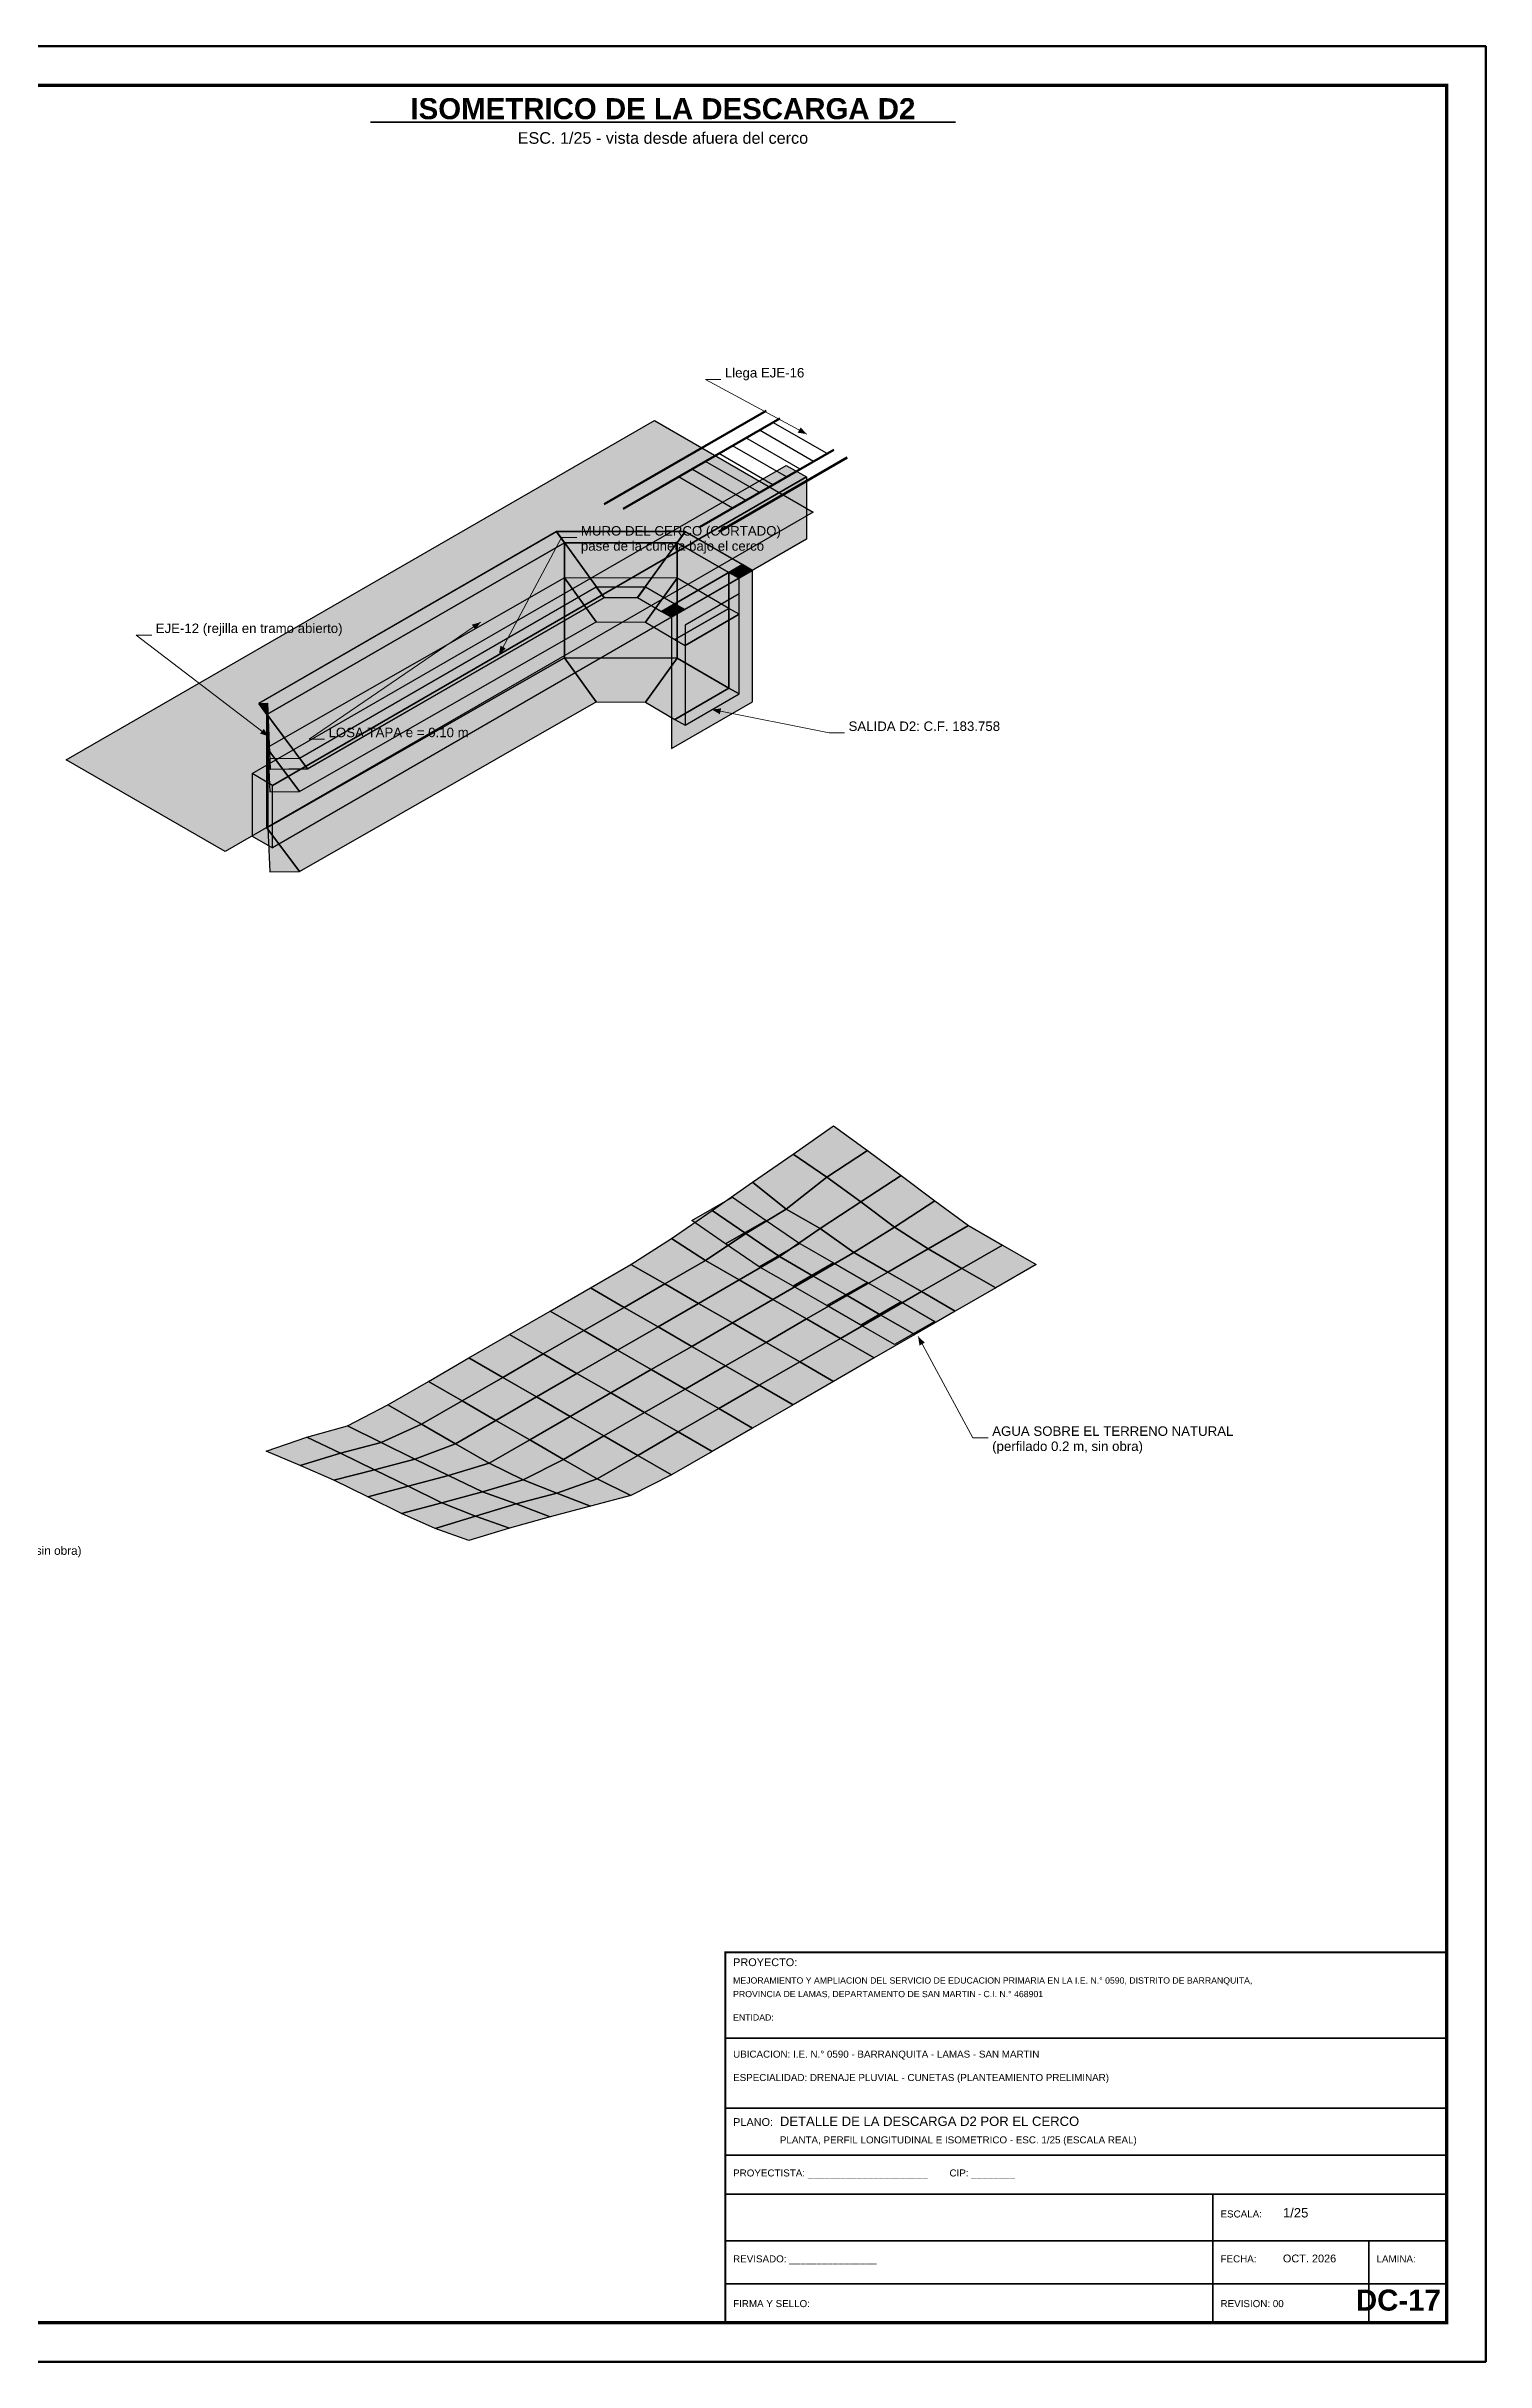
# Model space of a CAD drawing. Header units: metres. Extents: x 354768 to 355417, y 9249536 to 9250102.
# Drawn here: x 355086.57 to 355095.8, y 9249953 to 9249967.85 of the extents above; entities that cross this region are included whole.
import ezdxf
from ezdxf.enums import TextEntityAlignment as Align

# ---------------------------------------------------------------- set-up
doc = ezdxf.new("R2010")
doc.units = ezdxf.units.M
doc.header["$LTSCALE"] = 0.25
for name, color, linetype, lineweight in [('CONCRETO', 250, 'CONTINUOUS', 50), ('LLAMADAS', 30, 'CONTINUOUS', 18), ('MARCO', 7, 'CONTINUOUS', 50), ('ROTULO', 7, 'CONTINUOUS', 35), ('TITULOS', 160, 'CONTINUOUS', 35)]:
    doc.layers.add(name, color=color, linetype=linetype, lineweight=lineweight)
for name, color, linetype, true_color in [('ISOD-AGUA', 150, 'CONTINUOUS', 0x82bef0), ('ISOD-CERCO', 14, 'CONTINUOUS', 0xe8bebe), ('ISOD-FONDO', 253, 'CONTINUOUS', 0xb0b0b0), ('ISOD-HUECO', 250, 'CONTINUOUS', 0x3c3c3c), ('ISOD-INT', 252, 'CONTINUOUS', 0xc4c4c4), ('ISOD-LOSA', 8, 'CONTINUOUS', 0x969696), ('ISOD-PISO', 9, 'CONTINUOUS', 0xf3f0e8), ('ISOD-SUP', 254, 'CONTINUOUS', 0xececec), ('ISOD-TERRENO', 94, 'CONTINUOUS', 0xd6e2c4)]:
    doc.layers.add(name, color=color, linetype=linetype, true_color=true_color)
for name, color, linetype in [('ISOD-ARISTA', 8, 'CONTINUOUS'), ('ISOD-REJILLA', 1, 'CONTINUOUS'), ('ROTULO-TEXTO', 7, 'CONTINUOUS'), ('TEXTOS', 7, 'CONTINUOUS')]:
    doc.layers.add(name, color=color, linetype=linetype)
doc.styles.get("Standard").update_dxf_attribs({"font": 'arial.ttf'})
doc.styles.add('TITULOS', font='arialbd.ttf')

msp = doc.modelspace()

# ---------------------------------------------------------------- hatches: boundary and pattern name
at = {"layer": 'ISOD-AGUA', "true_color": 0x82bef0}
h = msp.add_hatch(color=7, dxfattribs=at)
h.dxf.hatch_style = 1
h.paths.add_polyline_path([(355088.194, 9249963.07), (355090.097, 9249964.158), (355089.894, 9249964.44), (355087.986, 9249963.35)])
h = msp.add_hatch(color=7, dxfattribs=at)
h.dxf.hatch_style = 1
h.paths.add_polyline_path([(355090.097, 9249964.158), (355090.414, 9249964.156), (355090.617, 9249964.438), (355089.894, 9249964.44)])
h = msp.add_hatch(color=7, dxfattribs=at)
h.dxf.hatch_style = 1
h.paths.add_polyline_path([(355090.414, 9249964.156), (355090.602, 9249964.045), (355090.948, 9249964.245), (355090.617, 9249964.438)])
h = msp.add_hatch(color=7, dxfattribs=at)
h.dxf.hatch_style = 1
h.paths.add_polyline_path([(355090.602, 9249964.045), (355090.667, 9249964.008), (355091.013, 9249964.208), (355090.948, 9249964.245)])
h = msp.add_hatch(color=7, dxfattribs=at)
h.dxf.hatch_style = 1
h.paths.add_polyline_path([(355090.667, 9249963.496), (355091.013, 9249963.696), (355091.013, 9249964.208), (355090.667, 9249964.008)])
h = msp.add_hatch(color=7, dxfattribs=at)
h.dxf.hatch_style = 1
h.paths.add_polyline_path([(355088.004, 9249963.068), (355088.194, 9249963.07), (355087.986, 9249963.35), (355087.992, 9249963.35)])
h = msp.add_hatch(color=7, dxfattribs=at)
h.dxf.hatch_style = 1
h.paths.add_polyline_path([(355090.97, 9249960.469), (355091.186, 9249960.32), (355090.927, 9249960.17), (355090.71, 9249960.319)])
h = msp.add_hatch(color=7, dxfattribs=at)
h.dxf.hatch_style = 1
h.paths.add_polyline_path([(355091.186, 9249960.32), (355091.403, 9249960.172), (355091.143, 9249960.023), (355090.927, 9249960.17)])
h = msp.add_hatch(color=7, dxfattribs=at)
h.dxf.hatch_style = 1
h.paths.add_polyline_path([(355091.403, 9249960.172), (355091.619, 9249960.047), (355091.36, 9249959.898), (355091.143, 9249960.023)])
h = msp.add_hatch(color=7, dxfattribs=at)
h.dxf.hatch_style = 1
h.paths.add_polyline_path([(355091.619, 9249960.047), (355091.836, 9249959.922), (355091.576, 9249959.773), (355091.36, 9249959.898)])
h = msp.add_hatch(color=7, dxfattribs=at)
h.dxf.hatch_style = 1
h.paths.add_polyline_path([(355091.836, 9249959.922), (355092.052, 9249959.797), (355091.793, 9249959.648), (355091.576, 9249959.773)])
h = msp.add_hatch(color=7, dxfattribs=at)
h.dxf.hatch_style = 1
h.paths.add_polyline_path([(355092.052, 9249959.797), (355092.269, 9249959.672), (355092.009, 9249959.523), (355091.793, 9249959.648)])
at = {"layer": 'ISOD-CERCO', "true_color": 0xe8bebe}
h = msp.add_hatch(color=7, dxfattribs=at)
h.dxf.hatch_style = 1
h.paths.add_polyline_path([(355091.316, 9249965.162), (355091.446, 9249965.088), (355088.021, 9249963.11), (355087.891, 9249963.185)])
h = msp.add_hatch(color=7, dxfattribs=at)
h.dxf.hatch_style = 1
h.paths.add_polyline_path([(355091.446, 9249964.688), (355088.021, 9249962.71), (355088.021, 9249963.11), (355091.446, 9249965.088)])
h = msp.add_hatch(color=7, dxfattribs=at)
h.dxf.hatch_style = 1
h.paths.add_polyline_path([(355087.891, 9249962.785), (355088.021, 9249962.71), (355088.021, 9249963.11), (355087.891, 9249963.185)])
at = {"layer": 'ISOD-FONDO', "true_color": 0xb0b0b0}
h = msp.add_hatch(color=7, dxfattribs=at)
h.dxf.hatch_style = 1
h.paths.add_polyline_path([(355088.194, 9249962.558), (355090.097, 9249963.646), (355089.894, 9249963.928), (355087.986, 9249962.838)])
h = msp.add_hatch(color=7, dxfattribs=at)
h.dxf.hatch_style = 1
h.paths.add_polyline_path([(355090.097, 9249963.646), (355090.414, 9249963.644), (355090.617, 9249963.926), (355089.894, 9249963.928)])
h = msp.add_hatch(color=7, dxfattribs=at)
h.dxf.hatch_style = 1
h.paths.add_polyline_path([(355090.414, 9249963.644), (355090.602, 9249963.533), (355090.948, 9249963.733), (355090.617, 9249963.926)])
h = msp.add_hatch(color=7, dxfattribs=at)
h.dxf.hatch_style = 1
h.paths.add_polyline_path([(355090.602, 9249963.533), (355090.667, 9249963.496), (355091.013, 9249963.696), (355090.948, 9249963.733)])
h = msp.add_hatch(color=7, dxfattribs=at)
h.dxf.hatch_style = 1
h.paths.add_polyline_path([(355088.004, 9249962.556), (355088.194, 9249962.558), (355087.986, 9249962.838), (355087.992, 9249962.838)])
at = {"layer": 'ISOD-HUECO', "true_color": 0x3c3c3c}
h = msp.add_hatch(color=7, dxfattribs=at)
h.dxf.hatch_style = 1
h.paths.add_polyline_path([(355090.667, 9249963.496), (355091.013, 9249963.696), (355091.013, 9249964.338), (355090.667, 9249964.138)])
at = {"layer": 'ISOD-INT', "true_color": 0xc4c4c4}
h = msp.add_hatch(color=7, dxfattribs=at)
h.dxf.hatch_style = 1
h.paths.add_polyline_path([(355087.986, 9249962.838), (355089.894, 9249963.928), (355089.894, 9249964.666), (355087.986, 9249963.565)])
h = msp.add_hatch(color=7, dxfattribs=at)
h.dxf.hatch_style = 1
h.paths.add_polyline_path([(355089.894, 9249963.928), (355090.617, 9249963.926), (355090.617, 9249964.666), (355089.894, 9249964.666)])
h = msp.add_hatch(color=7, dxfattribs=at)
h.dxf.hatch_style = 1
h.paths.add_polyline_path([(355090.617, 9249963.926), (355090.948, 9249963.733), (355090.948, 9249964.475), (355090.617, 9249964.666)])
h = msp.add_hatch(color=7, dxfattribs=at)
h.dxf.hatch_style = 1
h.paths.add_polyline_path([(355090.948, 9249963.733), (355091.013, 9249963.696), (355091.013, 9249964.438), (355090.948, 9249964.475)])
h = msp.add_hatch(color=7, dxfattribs=at)
h.dxf.hatch_style = 1
h.paths.add_polyline_path([(355087.992, 9249962.838), (355087.986, 9249962.838), (355087.986, 9249963.565), (355087.992, 9249963.565)])
at = {"layer": 'ISOD-LOSA', "true_color": 0x969696}
h = msp.add_hatch(color=7, dxfattribs=at)
h.dxf.hatch_style = 1
h.paths.add_polyline_path([(355088.246, 9249963.216), (355090.148, 9249964.314), (355089.843, 9249964.738), (355087.934, 9249963.636)])
h = msp.add_hatch(color=7, dxfattribs=at)
h.dxf.hatch_style = 1
h.paths.add_polyline_path([(355090.148, 9249964.314), (355090.363, 9249964.314), (355090.667, 9249964.738), (355089.843, 9249964.738)])
h = msp.add_hatch(color=7, dxfattribs=at)
h.dxf.hatch_style = 1
h.paths.add_polyline_path([(355090.363, 9249964.314), (355090.515, 9249964.226), (355091.035, 9249964.526), (355090.667, 9249964.738)])
h = msp.add_hatch(color=7, dxfattribs=at)
h.dxf.hatch_style = 1
h.paths.add_polyline_path([(355090.515, 9249964.226), (355090.58, 9249964.189), (355091.1, 9249964.489), (355091.035, 9249964.526)])
h = msp.add_hatch(color=7, dxfattribs=at)
h.dxf.hatch_style = 1
h.paths.add_polyline_path([(355088.006, 9249963.213), (355088.246, 9249963.216), (355087.934, 9249963.636), (355087.989, 9249963.637)])
at = {"layer": 'ISOD-PISO', "true_color": 0xf3f0e8}
h = msp.add_hatch(color=7, dxfattribs=at)
h.dxf.hatch_style = 1
h.paths.add_polyline_path([(355090.47, 9249965.451), (355091.489, 9249964.863), (355087.718, 9249962.685), (355086.699, 9249963.274)])
at = {"layer": 'ISOD-SUP', "true_color": 0xececec}
h = msp.add_hatch(color=7, dxfattribs=at)
h.dxf.hatch_style = 1
h.paths.add_polyline_path([(355087.986, 9249963.565), (355089.894, 9249964.666), (355089.843, 9249964.737), (355087.934, 9249963.635)])
h = msp.add_hatch(color=7, dxfattribs=at)
h.dxf.hatch_style = 1
h.paths.add_polyline_path([(355089.894, 9249964.666), (355090.617, 9249964.666), (355090.667, 9249964.737), (355089.843, 9249964.737)])
h = msp.add_hatch(color=7, dxfattribs=at)
h.dxf.hatch_style = 1
h.paths.add_polyline_path([(355090.617, 9249964.666), (355090.948, 9249964.475), (355091.035, 9249964.525), (355090.667, 9249964.737)])
h = msp.add_hatch(color=7, dxfattribs=at)
h.dxf.hatch_style = 1
h.paths.add_polyline_path([(355090.58, 9249963.346), (355091.1, 9249963.646), (355091.1, 9249964.488), (355090.58, 9249964.188)])
h = msp.add_hatch(color=7, dxfattribs=at)
h.dxf.hatch_style = 1
h.paths.add_polyline_path([(355090.948, 9249964.475), (355091.013, 9249964.438), (355091.1, 9249964.488), (355091.035, 9249964.525)])
h = msp.add_hatch(color=7, dxfattribs=at)
h.dxf.hatch_style = 1
h.paths.add_polyline_path([(355088.194, 9249963.285), (355090.097, 9249964.384), (355090.148, 9249964.313), (355088.246, 9249963.215)])
h = msp.add_hatch(color=7, dxfattribs=at)
h.dxf.hatch_style = 1
h.paths.add_polyline_path([(355090.097, 9249964.384), (355090.414, 9249964.384), (355090.363, 9249964.313), (355090.148, 9249964.313)])
h = msp.add_hatch(color=7, dxfattribs=at)
h.dxf.hatch_style = 1
h.paths.add_polyline_path([(355090.414, 9249964.384), (355090.602, 9249964.275), (355090.515, 9249964.225), (355090.363, 9249964.313)])
h = msp.add_hatch(color=7, dxfattribs=at)
h.dxf.hatch_style = 1
h.paths.add_polyline_path([(355090.602, 9249964.275), (355090.667, 9249964.238), (355090.58, 9249964.188), (355090.515, 9249964.225)])
h = msp.add_hatch(color=7, dxfattribs=at)
h.dxf.hatch_style = 1
h.paths.add_polyline_path([(355087.992, 9249963.565), (355087.986, 9249963.565), (355087.934, 9249963.635), (355087.989, 9249963.636)])
h = msp.add_hatch(color=7, dxfattribs=at)
h.dxf.hatch_style = 1
h.paths.add_polyline_path([(355088.004, 9249963.282), (355088.194, 9249963.285), (355088.246, 9249963.215), (355088.006, 9249963.212)])
at = {"layer": 'ISOD-TERRENO', "true_color": 0xd6e2c4}
h = msp.add_hatch(color=7, dxfattribs=at)
h.dxf.hatch_style = 1
h.paths.add_polyline_path([(355091.619, 9249960.926), (355091.836, 9249960.768), (355091.576, 9249960.597), (355091.36, 9249960.745)])
h = msp.add_hatch(color=7, dxfattribs=at)
h.dxf.hatch_style = 1
h.paths.add_polyline_path([(355091.836, 9249960.768), (355092.052, 9249960.607), (355091.793, 9249960.439), (355091.576, 9249960.597)])
h = msp.add_hatch(color=7, dxfattribs=at)
h.dxf.hatch_style = 1
h.paths.add_polyline_path([(355091.36, 9249960.745), (355091.576, 9249960.597), (355091.316, 9249960.392), (355091.1, 9249960.564)])
h = msp.add_hatch(color=7, dxfattribs=at)
h.dxf.hatch_style = 1
h.paths.add_polyline_path([(355092.052, 9249960.607), (355092.269, 9249960.446), (355092.009, 9249960.277), (355091.793, 9249960.439)])
h = msp.add_hatch(color=7, dxfattribs=at)
h.dxf.hatch_style = 1
h.paths.add_polyline_path([(355091.1, 9249960.564), (355091.316, 9249960.392), (355091.056, 9249960.235), (355090.84, 9249960.384)])
h = msp.add_hatch(color=7, dxfattribs=at)
h.dxf.hatch_style = 1
h.paths.add_polyline_path([(355091.576, 9249960.597), (355091.793, 9249960.439), (355091.533, 9249960.267), (355091.316, 9249960.392)])
h = msp.add_hatch(color=7, dxfattribs=at)
h.dxf.hatch_style = 1
h.paths.add_polyline_path([(355090.84, 9249960.384), (355091.056, 9249960.235), (355090.797, 9249960.062), (355090.58, 9249960.203)])
h = msp.add_hatch(color=7, dxfattribs=at)
h.dxf.hatch_style = 1
h.paths.add_polyline_path([(355091.316, 9249960.392), (355091.533, 9249960.267), (355091.273, 9249960.088), (355091.056, 9249960.235)])
h = msp.add_hatch(color=7, dxfattribs=at)
h.dxf.hatch_style = 1
h.paths.add_polyline_path([(355091.793, 9249960.439), (355092.009, 9249960.277), (355091.749, 9249960.113), (355091.533, 9249960.267)])
h = msp.add_hatch(color=7, dxfattribs=at)
h.dxf.hatch_style = 1
h.paths.add_polyline_path([(355092.269, 9249960.446), (355092.485, 9249960.287), (355092.226, 9249960.137), (355092.009, 9249960.277)])
h = msp.add_hatch(color=7, dxfattribs=at)
h.dxf.hatch_style = 1
h.paths.add_polyline_path([(355090.58, 9249960.203), (355090.797, 9249960.062), (355090.537, 9249959.912), (355090.32, 9249960.037)])
h = msp.add_hatch(color=7, dxfattribs=at)
h.dxf.hatch_style = 1
h.paths.add_polyline_path([(355091.056, 9249960.235), (355091.273, 9249960.088), (355091.013, 9249959.938), (355090.797, 9249960.062)])
h = msp.add_hatch(color=7, dxfattribs=at)
h.dxf.hatch_style = 1
h.paths.add_polyline_path([(355091.533, 9249960.267), (355091.749, 9249960.113), (355091.489, 9249959.963), (355091.273, 9249960.088)])
h = msp.add_hatch(color=7, dxfattribs=at)
h.dxf.hatch_style = 1
h.paths.add_polyline_path([(355092.009, 9249960.277), (355092.226, 9249960.137), (355091.966, 9249959.988), (355091.749, 9249960.113)])
h = msp.add_hatch(color=7, dxfattribs=at)
h.dxf.hatch_style = 1
h.paths.add_polyline_path([(355092.485, 9249960.287), (355092.702, 9249960.162), (355092.442, 9249960.012), (355092.226, 9249960.137)])
h = msp.add_hatch(color=7, dxfattribs=at)
h.dxf.hatch_style = 1
h.paths.add_polyline_path([(355092.702, 9249960.162), (355092.918, 9249960.037), (355092.659, 9249959.887), (355092.442, 9249960.012)])
h = msp.add_hatch(color=7, dxfattribs=at)
h.dxf.hatch_style = 1
h.paths.add_polyline_path([(355090.32, 9249960.037), (355090.537, 9249959.912), (355090.277, 9249959.762), (355090.061, 9249959.887)])
h = msp.add_hatch(color=7, dxfattribs=at)
h.dxf.hatch_style = 1
h.paths.add_polyline_path([(355090.797, 9249960.062), (355091.013, 9249959.938), (355090.753, 9249959.787), (355090.537, 9249959.912)])
h = msp.add_hatch(color=7, dxfattribs=at)
h.dxf.hatch_style = 1
h.paths.add_polyline_path([(355091.273, 9249960.088), (355091.489, 9249959.963), (355091.23, 9249959.812), (355091.013, 9249959.938)])
h = msp.add_hatch(color=7, dxfattribs=at)
h.dxf.hatch_style = 1
h.paths.add_polyline_path([(355091.749, 9249960.113), (355091.966, 9249959.988), (355091.706, 9249959.838), (355091.489, 9249959.963)])
h = msp.add_hatch(color=7, dxfattribs=at)
h.dxf.hatch_style = 1
h.paths.add_polyline_path([(355092.226, 9249960.137), (355092.442, 9249960.012), (355092.182, 9249959.863), (355091.966, 9249959.988)])
h = msp.add_hatch(color=7, dxfattribs=at)
h.dxf.hatch_style = 1
h.paths.add_polyline_path([(355092.442, 9249960.012), (355092.659, 9249959.887), (355092.399, 9249959.738), (355092.182, 9249959.863)])
h = msp.add_hatch(color=7, dxfattribs=at)
h.dxf.hatch_style = 1
h.paths.add_polyline_path([(355090.061, 9249959.887), (355090.277, 9249959.762), (355090.017, 9249959.613), (355089.801, 9249959.738)])
h = msp.add_hatch(color=7, dxfattribs=at)
h.dxf.hatch_style = 1
h.paths.add_polyline_path([(355090.537, 9249959.912), (355090.753, 9249959.787), (355090.494, 9249959.637), (355090.277, 9249959.762)])
h = msp.add_hatch(color=7, dxfattribs=at)
h.dxf.hatch_style = 1
h.paths.add_polyline_path([(355091.013, 9249959.938), (355091.23, 9249959.812), (355090.97, 9249959.662), (355090.753, 9249959.787)])
h = msp.add_hatch(color=7, dxfattribs=at)
h.dxf.hatch_style = 1
h.paths.add_polyline_path([(355091.489, 9249959.963), (355091.706, 9249959.838), (355091.446, 9249959.688), (355091.23, 9249959.812)])
h = msp.add_hatch(color=7, dxfattribs=at)
h.dxf.hatch_style = 1
h.paths.add_polyline_path([(355091.966, 9249959.988), (355092.182, 9249959.863), (355091.922, 9249959.713), (355091.706, 9249959.838)])
h = msp.add_hatch(color=7, dxfattribs=at)
h.dxf.hatch_style = 1
h.paths.add_polyline_path([(355092.182, 9249959.863), (355092.399, 9249959.738), (355092.139, 9249959.588), (355091.922, 9249959.713)])
h = msp.add_hatch(color=7, dxfattribs=at)
h.dxf.hatch_style = 1
h.paths.add_polyline_path([(355089.801, 9249959.738), (355090.017, 9249959.613), (355089.757, 9249959.463), (355089.541, 9249959.588)])
h = msp.add_hatch(color=7, dxfattribs=at)
h.dxf.hatch_style = 1
h.paths.add_polyline_path([(355090.277, 9249959.762), (355090.494, 9249959.637), (355090.234, 9249959.488), (355090.017, 9249959.613)])
h = msp.add_hatch(color=7, dxfattribs=at)
h.dxf.hatch_style = 1
h.paths.add_polyline_path([(355090.753, 9249959.787), (355090.97, 9249959.662), (355090.71, 9249959.512), (355090.494, 9249959.637)])
h = msp.add_hatch(color=7, dxfattribs=at)
h.dxf.hatch_style = 1
h.paths.add_polyline_path([(355091.23, 9249959.812), (355091.446, 9249959.688), (355091.186, 9249959.537), (355090.97, 9249959.662)])
h = msp.add_hatch(color=7, dxfattribs=at)
h.dxf.hatch_style = 1
h.paths.add_polyline_path([(355091.706, 9249959.838), (355091.922, 9249959.713), (355091.663, 9249959.562), (355091.446, 9249959.688)])
h = msp.add_hatch(color=7, dxfattribs=at)
h.dxf.hatch_style = 1
h.paths.add_polyline_path([(355089.541, 9249959.588), (355089.757, 9249959.463), (355089.498, 9249959.312), (355089.281, 9249959.438)])
h = msp.add_hatch(color=7, dxfattribs=at)
h.dxf.hatch_style = 1
h.paths.add_polyline_path([(355090.017, 9249959.613), (355090.234, 9249959.488), (355089.974, 9249959.338), (355089.757, 9249959.463)])
h = msp.add_hatch(color=7, dxfattribs=at)
h.dxf.hatch_style = 1
h.paths.add_polyline_path([(355090.494, 9249959.637), (355090.71, 9249959.512), (355090.45, 9249959.363), (355090.234, 9249959.488)])
h = msp.add_hatch(color=7, dxfattribs=at)
h.dxf.hatch_style = 1
h.paths.add_polyline_path([(355090.97, 9249959.662), (355091.186, 9249959.537), (355090.927, 9249959.387), (355090.71, 9249959.512)])
h = msp.add_hatch(color=7, dxfattribs=at)
h.dxf.hatch_style = 1
h.paths.add_polyline_path([(355091.446, 9249959.688), (355091.663, 9249959.562), (355091.403, 9249959.412), (355091.186, 9249959.537)])
h = msp.add_hatch(color=7, dxfattribs=at)
h.dxf.hatch_style = 1
h.paths.add_polyline_path([(355091.922, 9249959.713), (355092.139, 9249959.588), (355091.879, 9249959.438), (355091.663, 9249959.562)])
h = msp.add_hatch(color=7, dxfattribs=at)
h.dxf.hatch_style = 1
h.paths.add_polyline_path([(355089.281, 9249959.438), (355089.498, 9249959.312), (355089.238, 9249959.162), (355089.021, 9249959.287)])
h = msp.add_hatch(color=7, dxfattribs=at)
h.dxf.hatch_style = 1
h.paths.add_polyline_path([(355089.757, 9249959.463), (355089.974, 9249959.338), (355089.714, 9249959.188), (355089.498, 9249959.312)])
h = msp.add_hatch(color=7, dxfattribs=at)
h.dxf.hatch_style = 1
h.paths.add_polyline_path([(355090.234, 9249959.488), (355090.45, 9249959.363), (355090.19, 9249959.213), (355089.974, 9249959.338)])
h = msp.add_hatch(color=7, dxfattribs=at)
h.dxf.hatch_style = 1
h.paths.add_polyline_path([(355090.71, 9249959.512), (355090.927, 9249959.387), (355090.667, 9249959.238), (355090.45, 9249959.363)])
h = msp.add_hatch(color=7, dxfattribs=at)
h.dxf.hatch_style = 1
h.paths.add_polyline_path([(355091.186, 9249959.537), (355091.403, 9249959.412), (355091.143, 9249959.262), (355090.927, 9249959.387)])
h = msp.add_hatch(color=7, dxfattribs=at)
h.dxf.hatch_style = 1
h.paths.add_polyline_path([(355091.663, 9249959.562), (355091.879, 9249959.438), (355091.619, 9249959.287), (355091.403, 9249959.412)])
h = msp.add_hatch(color=7, dxfattribs=at)
h.dxf.hatch_style = 1
h.paths.add_polyline_path([(355089.021, 9249959.287), (355089.238, 9249959.162), (355088.978, 9249959.012), (355088.761, 9249959.137)])
h = msp.add_hatch(color=7, dxfattribs=at)
h.dxf.hatch_style = 1
h.paths.add_polyline_path([(355089.498, 9249959.312), (355089.714, 9249959.188), (355089.454, 9249959.037), (355089.238, 9249959.162)])
h = msp.add_hatch(color=7, dxfattribs=at)
h.dxf.hatch_style = 1
h.paths.add_polyline_path([(355089.974, 9249959.338), (355090.19, 9249959.213), (355089.931, 9249959.062), (355089.714, 9249959.188)])
h = msp.add_hatch(color=7, dxfattribs=at)
h.dxf.hatch_style = 1
h.paths.add_polyline_path([(355090.45, 9249959.363), (355090.667, 9249959.238), (355090.407, 9249959.088), (355090.19, 9249959.213)])
h = msp.add_hatch(color=7, dxfattribs=at)
h.dxf.hatch_style = 1
h.paths.add_polyline_path([(355090.927, 9249959.387), (355091.143, 9249959.262), (355090.883, 9249959.113), (355090.667, 9249959.238)])
h = msp.add_hatch(color=7, dxfattribs=at)
h.dxf.hatch_style = 1
h.paths.add_polyline_path([(355091.403, 9249959.412), (355091.619, 9249959.287), (355091.36, 9249959.137), (355091.143, 9249959.262)])
h = msp.add_hatch(color=7, dxfattribs=at)
h.dxf.hatch_style = 1
h.paths.add_polyline_path([(355088.761, 9249959.137), (355088.978, 9249959.012), (355088.718, 9249958.896), (355088.502, 9249959.003)])
h = msp.add_hatch(color=7, dxfattribs=at)
h.dxf.hatch_style = 1
h.paths.add_polyline_path([(355089.238, 9249959.162), (355089.454, 9249959.037), (355089.195, 9249958.887), (355088.978, 9249959.012)])
h = msp.add_hatch(color=7, dxfattribs=at)
h.dxf.hatch_style = 1
h.paths.add_polyline_path([(355089.714, 9249959.188), (355089.931, 9249959.062), (355089.671, 9249958.912), (355089.454, 9249959.037)])
h = msp.add_hatch(color=7, dxfattribs=at)
h.dxf.hatch_style = 1
h.paths.add_polyline_path([(355090.19, 9249959.213), (355090.407, 9249959.088), (355090.147, 9249958.938), (355089.931, 9249959.062)])
h = msp.add_hatch(color=7, dxfattribs=at)
h.dxf.hatch_style = 1
h.paths.add_polyline_path([(355090.667, 9249959.238), (355090.883, 9249959.113), (355090.623, 9249958.963), (355090.407, 9249959.088)])
h = msp.add_hatch(color=7, dxfattribs=at)
h.dxf.hatch_style = 1
h.paths.add_polyline_path([(355091.143, 9249959.262), (355091.36, 9249959.137), (355091.1, 9249958.988), (355090.883, 9249959.113)])
h = msp.add_hatch(color=7, dxfattribs=at)
h.dxf.hatch_style = 1
h.paths.add_polyline_path([(355088.502, 9249959.003), (355088.718, 9249958.896), (355088.458, 9249958.828), (355088.242, 9249958.93)])
h = msp.add_hatch(color=7, dxfattribs=at)
h.dxf.hatch_style = 1
h.paths.add_polyline_path([(355088.978, 9249959.012), (355089.195, 9249958.887), (355088.935, 9249958.789), (355088.718, 9249958.896)])
h = msp.add_hatch(color=7, dxfattribs=at)
h.dxf.hatch_style = 1
h.paths.add_polyline_path([(355089.454, 9249959.037), (355089.671, 9249958.912), (355089.411, 9249958.762), (355089.195, 9249958.887)])
h = msp.add_hatch(color=7, dxfattribs=at)
h.dxf.hatch_style = 1
h.paths.add_polyline_path([(355089.931, 9249959.062), (355090.147, 9249958.938), (355089.887, 9249958.787), (355089.671, 9249958.912)])
h = msp.add_hatch(color=7, dxfattribs=at)
h.dxf.hatch_style = 1
h.paths.add_polyline_path([(355090.407, 9249959.088), (355090.623, 9249958.963), (355090.364, 9249958.812), (355090.147, 9249958.938)])
h = msp.add_hatch(color=7, dxfattribs=at)
h.dxf.hatch_style = 1
h.paths.add_polyline_path([(355090.883, 9249959.113), (355091.1, 9249958.988), (355090.84, 9249958.838), (355090.623, 9249958.963)])
h = msp.add_hatch(color=7, dxfattribs=at)
h.dxf.hatch_style = 1
h.paths.add_polyline_path([(355088.242, 9249958.93), (355088.458, 9249958.828), (355088.199, 9249958.748), (355087.982, 9249958.84)])
h = msp.add_hatch(color=7, dxfattribs=at)
h.dxf.hatch_style = 1
h.paths.add_polyline_path([(355088.458, 9249958.828), (355088.675, 9249958.721), (355088.415, 9249958.653), (355088.199, 9249958.748)])
h = msp.add_hatch(color=7, dxfattribs=at)
h.dxf.hatch_style = 1
h.paths.add_polyline_path([(355088.718, 9249958.896), (355088.935, 9249958.789), (355088.675, 9249958.721), (355088.458, 9249958.828)])
h = msp.add_hatch(color=7, dxfattribs=at)
h.dxf.hatch_style = 1
h.paths.add_polyline_path([(355089.195, 9249958.887), (355089.411, 9249958.762), (355089.151, 9249958.683), (355088.935, 9249958.789)])
h = msp.add_hatch(color=7, dxfattribs=at)
h.dxf.hatch_style = 1
h.paths.add_polyline_path([(355089.671, 9249958.912), (355089.887, 9249958.787), (355089.628, 9249958.655), (355089.411, 9249958.762)])
h = msp.add_hatch(color=7, dxfattribs=at)
h.dxf.hatch_style = 1
h.paths.add_polyline_path([(355090.147, 9249958.938), (355090.364, 9249958.812), (355090.104, 9249958.662), (355089.887, 9249958.787)])
h = msp.add_hatch(color=7, dxfattribs=at)
h.dxf.hatch_style = 1
h.paths.add_polyline_path([(355090.623, 9249958.963), (355090.84, 9249958.838), (355090.58, 9249958.688), (355090.364, 9249958.812)])
h = msp.add_hatch(color=7, dxfattribs=at)
h.dxf.hatch_style = 1
h.paths.add_polyline_path([(355088.675, 9249958.721), (355088.891, 9249958.615), (355088.632, 9249958.547), (355088.415, 9249958.653)])
h = msp.add_hatch(color=7, dxfattribs=at)
h.dxf.hatch_style = 1
h.paths.add_polyline_path([(355088.935, 9249958.789), (355089.151, 9249958.683), (355088.891, 9249958.615), (355088.675, 9249958.721)])
h = msp.add_hatch(color=7, dxfattribs=at)
h.dxf.hatch_style = 1
h.paths.add_polyline_path([(355089.151, 9249958.683), (355089.368, 9249958.58), (355089.108, 9249958.508), (355088.891, 9249958.615)])
h = msp.add_hatch(color=7, dxfattribs=at)
h.dxf.hatch_style = 1
h.paths.add_polyline_path([(355089.411, 9249958.762), (355089.628, 9249958.655), (355089.368, 9249958.58), (355089.151, 9249958.683)])
h = msp.add_hatch(color=7, dxfattribs=at)
h.dxf.hatch_style = 1
h.paths.add_polyline_path([(355089.887, 9249958.787), (355090.104, 9249958.662), (355089.844, 9249958.571), (355089.628, 9249958.655)])
h = msp.add_hatch(color=7, dxfattribs=at)
h.dxf.hatch_style = 1
h.paths.add_polyline_path([(355090.364, 9249958.812), (355090.58, 9249958.688), (355090.32, 9249958.556), (355090.104, 9249958.662)])
h = msp.add_hatch(color=7, dxfattribs=at)
h.dxf.hatch_style = 1
h.paths.add_polyline_path([(355088.891, 9249958.615), (355089.108, 9249958.508), (355088.848, 9249958.44), (355088.632, 9249958.547)])
h = msp.add_hatch(color=7, dxfattribs=at)
h.dxf.hatch_style = 1
h.paths.add_polyline_path([(355089.368, 9249958.58), (355089.584, 9249958.502), (355089.324, 9249958.423), (355089.108, 9249958.508)])
h = msp.add_hatch(color=7, dxfattribs=at)
h.dxf.hatch_style = 1
h.paths.add_polyline_path([(355089.628, 9249958.655), (355089.844, 9249958.571), (355089.584, 9249958.502), (355089.368, 9249958.58)])
h = msp.add_hatch(color=7, dxfattribs=at)
h.dxf.hatch_style = 1
h.paths.add_polyline_path([(355089.844, 9249958.571), (355090.061, 9249958.487), (355089.801, 9249958.419), (355089.584, 9249958.502)])
h = msp.add_hatch(color=7, dxfattribs=at)
h.dxf.hatch_style = 1
h.paths.add_polyline_path([(355090.104, 9249958.662), (355090.32, 9249958.556), (355090.061, 9249958.487), (355089.844, 9249958.571)])
h = msp.add_hatch(color=7, dxfattribs=at)
h.dxf.hatch_style = 1
h.paths.add_polyline_path([(355089.108, 9249958.508), (355089.324, 9249958.423), (355089.065, 9249958.343), (355088.848, 9249958.44)])
h = msp.add_hatch(color=7, dxfattribs=at)
h.dxf.hatch_style = 1
h.paths.add_polyline_path([(355089.324, 9249958.423), (355089.541, 9249958.345), (355089.281, 9249958.266), (355089.065, 9249958.343)])
h = msp.add_hatch(color=7, dxfattribs=at)
h.dxf.hatch_style = 1
h.paths.add_polyline_path([(355089.584, 9249958.502), (355089.801, 9249958.419), (355089.541, 9249958.345), (355089.324, 9249958.423)])

# ---------------------------------------------------------------- linework, layer by layer
at = {"layer": 'CONCRETO'}
for points in [[(355091.187, 9249965.513), (355090.148, 9249964.913)], [(355091.274, 9249965.463), (355090.27, 9249964.884)], [(355091.62, 9249965.263), (355090.76, 9249964.766)], [(355091.707, 9249965.213), (355090.883, 9249964.737)]]:
    msp.add_lwpolyline(points, dxfattribs=at)
at = {"layer": 'ISOD-ARISTA'}
for points in [[(355090.47, 9249965.451), (355091.489, 9249964.863), (355087.718, 9249962.685), (355086.699, 9249963.274)], [(355091.316, 9249965.162), (355091.446, 9249965.088), (355088.021, 9249963.11), (355087.891, 9249963.185)], [(355091.446, 9249964.688), (355088.021, 9249962.71), (355088.021, 9249963.11), (355091.446, 9249965.088)], [(355088.246, 9249963.216), (355090.148, 9249964.314), (355089.843, 9249964.738), (355087.934, 9249963.636)], [(355087.986, 9249963.565), (355089.894, 9249964.666), (355089.843, 9249964.737), (355087.934, 9249963.635)], [(355087.986, 9249962.838), (355089.894, 9249963.928), (355089.894, 9249964.666), (355087.986, 9249963.565)], [(355090.148, 9249964.314), (355090.363, 9249964.314), (355090.667, 9249964.738), (355089.843, 9249964.738)], [(355089.894, 9249964.666), (355090.617, 9249964.666), (355090.667, 9249964.737), (355089.843, 9249964.737)], [(355089.894, 9249963.928), (355090.617, 9249963.926), (355090.617, 9249964.666), (355089.894, 9249964.666)], [(355090.363, 9249964.314), (355090.515, 9249964.226), (355091.035, 9249964.526), (355090.667, 9249964.738)], [(355090.617, 9249964.666), (355090.948, 9249964.475), (355091.035, 9249964.525), (355090.667, 9249964.737)], [(355090.617, 9249963.926), (355090.948, 9249963.733), (355090.948, 9249964.475), (355090.617, 9249964.666)], [(355090.515, 9249964.226), (355090.58, 9249964.189), (355091.1, 9249964.489), (355091.035, 9249964.526)], [(355090.58, 9249963.346), (355091.1, 9249963.646), (355091.1, 9249964.488), (355090.58, 9249964.188)], [(355090.948, 9249964.475), (355091.013, 9249964.438), (355091.1, 9249964.488), (355091.035, 9249964.525)], [(355090.948, 9249963.733), (355091.013, 9249963.696), (355091.013, 9249964.438), (355090.948, 9249964.475)], [(355088.194, 9249963.07), (355090.097, 9249964.158), (355089.894, 9249964.44), (355087.986, 9249963.35)], [(355088.194, 9249963.285), (355090.097, 9249964.384), (355090.148, 9249964.313), (355088.246, 9249963.215)], [(355090.097, 9249964.158), (355090.414, 9249964.156), (355090.617, 9249964.438), (355089.894, 9249964.44)], [(355090.097, 9249964.384), (355090.414, 9249964.384), (355090.363, 9249964.313), (355090.148, 9249964.313)], [(355090.414, 9249964.384), (355090.602, 9249964.275), (355090.515, 9249964.225), (355090.363, 9249964.313)], [(355090.414, 9249964.156), (355090.602, 9249964.045), (355090.948, 9249964.245), (355090.617, 9249964.438)], [(355090.667, 9249963.496), (355091.013, 9249963.696), (355091.013, 9249964.338), (355090.667, 9249964.138)], [(355090.602, 9249964.275), (355090.667, 9249964.238), (355090.58, 9249964.188), (355090.515, 9249964.225)], [(355090.602, 9249964.045), (355090.667, 9249964.008), (355091.013, 9249964.208), (355090.948, 9249964.245)], [(355090.667, 9249963.496), (355091.013, 9249963.696), (355091.013, 9249964.208), (355090.667, 9249964.008)], [(355088.194, 9249962.558), (355090.097, 9249963.646), (355089.894, 9249963.928), (355087.986, 9249962.838)], [(355090.097, 9249963.646), (355090.414, 9249963.644), (355090.617, 9249963.926), (355089.894, 9249963.928)], [(355090.414, 9249963.644), (355090.602, 9249963.533), (355090.948, 9249963.733), (355090.617, 9249963.926)], [(355090.602, 9249963.533), (355090.667, 9249963.496), (355091.013, 9249963.696), (355090.948, 9249963.733)], [(355088.006, 9249963.213), (355088.246, 9249963.216), (355087.934, 9249963.636), (355087.989, 9249963.637)], [(355087.992, 9249963.565), (355087.986, 9249963.565), (355087.934, 9249963.635), (355087.989, 9249963.636)], [(355087.992, 9249962.838), (355087.986, 9249962.838), (355087.986, 9249963.565), (355087.992, 9249963.565)], [(355088.004, 9249963.068), (355088.194, 9249963.07), (355087.986, 9249963.35), (355087.992, 9249963.35)], [(355088.004, 9249963.282), (355088.194, 9249963.285), (355088.246, 9249963.215), (355088.006, 9249963.212)], [(355087.891, 9249962.785), (355088.021, 9249962.71), (355088.021, 9249963.11), (355087.891, 9249963.185)], [(355088.004, 9249962.556), (355088.194, 9249962.558), (355087.986, 9249962.838), (355087.992, 9249962.838)], [(355091.619, 9249960.926), (355091.836, 9249960.768), (355091.576, 9249960.597), (355091.36, 9249960.745)], [(355091.836, 9249960.768), (355092.052, 9249960.607), (355091.793, 9249960.439), (355091.576, 9249960.597)], [(355091.36, 9249960.745), (355091.576, 9249960.597), (355091.316, 9249960.392), (355091.1, 9249960.564)], [(355092.052, 9249960.607), (355092.269, 9249960.446), (355092.009, 9249960.277), (355091.793, 9249960.439)], [(355090.97, 9249960.469), (355091.186, 9249960.32), (355090.927, 9249960.17), (355090.71, 9249960.319)], [(355091.1, 9249960.564), (355091.316, 9249960.392), (355091.056, 9249960.235), (355090.84, 9249960.384)], [(355091.576, 9249960.597), (355091.793, 9249960.439), (355091.533, 9249960.267), (355091.316, 9249960.392)], [(355090.84, 9249960.384), (355091.056, 9249960.235), (355090.797, 9249960.062), (355090.58, 9249960.203)], [(355091.186, 9249960.32), (355091.403, 9249960.172), (355091.143, 9249960.023), (355090.927, 9249960.17)], [(355091.316, 9249960.392), (355091.533, 9249960.267), (355091.273, 9249960.088), (355091.056, 9249960.235)], [(355091.793, 9249960.439), (355092.009, 9249960.277), (355091.749, 9249960.113), (355091.533, 9249960.267)], [(355092.269, 9249960.446), (355092.485, 9249960.287), (355092.226, 9249960.137), (355092.009, 9249960.277)], [(355090.58, 9249960.203), (355090.797, 9249960.062), (355090.537, 9249959.912), (355090.32, 9249960.037)], [(355091.056, 9249960.235), (355091.273, 9249960.088), (355091.013, 9249959.938), (355090.797, 9249960.062)], [(355091.403, 9249960.172), (355091.619, 9249960.047), (355091.36, 9249959.898), (355091.143, 9249960.023)], [(355091.533, 9249960.267), (355091.749, 9249960.113), (355091.489, 9249959.963), (355091.273, 9249960.088)], [(355092.009, 9249960.277), (355092.226, 9249960.137), (355091.966, 9249959.988), (355091.749, 9249960.113)], [(355092.485, 9249960.287), (355092.702, 9249960.162), (355092.442, 9249960.012), (355092.226, 9249960.137)], [(355092.702, 9249960.162), (355092.918, 9249960.037), (355092.659, 9249959.887), (355092.442, 9249960.012)], [(355090.32, 9249960.037), (355090.537, 9249959.912), (355090.277, 9249959.762), (355090.061, 9249959.887)], [(355090.797, 9249960.062), (355091.013, 9249959.938), (355090.753, 9249959.787), (355090.537, 9249959.912)], [(355091.273, 9249960.088), (355091.489, 9249959.963), (355091.23, 9249959.812), (355091.013, 9249959.938)], [(355091.619, 9249960.047), (355091.836, 9249959.922), (355091.576, 9249959.773), (355091.36, 9249959.898)], [(355091.749, 9249960.113), (355091.966, 9249959.988), (355091.706, 9249959.838), (355091.489, 9249959.963)], [(355092.226, 9249960.137), (355092.442, 9249960.012), (355092.182, 9249959.863), (355091.966, 9249959.988)], [(355092.442, 9249960.012), (355092.659, 9249959.887), (355092.399, 9249959.738), (355092.182, 9249959.863)], [(355090.061, 9249959.887), (355090.277, 9249959.762), (355090.017, 9249959.613), (355089.801, 9249959.738)], [(355090.537, 9249959.912), (355090.753, 9249959.787), (355090.494, 9249959.637), (355090.277, 9249959.762)], [(355091.013, 9249959.938), (355091.23, 9249959.812), (355090.97, 9249959.662), (355090.753, 9249959.787)], [(355091.489, 9249959.963), (355091.706, 9249959.838), (355091.446, 9249959.688), (355091.23, 9249959.812)], [(355091.836, 9249959.922), (355092.052, 9249959.797), (355091.793, 9249959.648), (355091.576, 9249959.773)], [(355091.966, 9249959.988), (355092.182, 9249959.863), (355091.922, 9249959.713), (355091.706, 9249959.838)], [(355092.182, 9249959.863), (355092.399, 9249959.738), (355092.139, 9249959.588), (355091.922, 9249959.713)], [(355089.801, 9249959.738), (355090.017, 9249959.613), (355089.757, 9249959.463), (355089.541, 9249959.588)], [(355090.277, 9249959.762), (355090.494, 9249959.637), (355090.234, 9249959.488), (355090.017, 9249959.613)], [(355090.753, 9249959.787), (355090.97, 9249959.662), (355090.71, 9249959.512), (355090.494, 9249959.637)], [(355091.23, 9249959.812), (355091.446, 9249959.688), (355091.186, 9249959.537), (355090.97, 9249959.662)], [(355091.706, 9249959.838), (355091.922, 9249959.713), (355091.663, 9249959.562), (355091.446, 9249959.688)], [(355092.052, 9249959.797), (355092.269, 9249959.672), (355092.009, 9249959.523), (355091.793, 9249959.648)], [(355089.541, 9249959.588), (355089.757, 9249959.463), (355089.498, 9249959.312), (355089.281, 9249959.438)], [(355090.017, 9249959.613), (355090.234, 9249959.488), (355089.974, 9249959.338), (355089.757, 9249959.463)], [(355090.494, 9249959.637), (355090.71, 9249959.512), (355090.45, 9249959.363), (355090.234, 9249959.488)], [(355090.97, 9249959.662), (355091.186, 9249959.537), (355090.927, 9249959.387), (355090.71, 9249959.512)], [(355091.446, 9249959.688), (355091.663, 9249959.562), (355091.403, 9249959.412), (355091.186, 9249959.537)], [(355091.922, 9249959.713), (355092.139, 9249959.588), (355091.879, 9249959.438), (355091.663, 9249959.562)], [(355089.281, 9249959.438), (355089.498, 9249959.312), (355089.238, 9249959.162), (355089.021, 9249959.287)], [(355089.757, 9249959.463), (355089.974, 9249959.338), (355089.714, 9249959.188), (355089.498, 9249959.312)], [(355090.234, 9249959.488), (355090.45, 9249959.363), (355090.19, 9249959.213), (355089.974, 9249959.338)], [(355090.71, 9249959.512), (355090.927, 9249959.387), (355090.667, 9249959.238), (355090.45, 9249959.363)], [(355091.186, 9249959.537), (355091.403, 9249959.412), (355091.143, 9249959.262), (355090.927, 9249959.387)], [(355091.663, 9249959.562), (355091.879, 9249959.438), (355091.619, 9249959.287), (355091.403, 9249959.412)], [(355089.021, 9249959.287), (355089.238, 9249959.162), (355088.978, 9249959.012), (355088.761, 9249959.137)], [(355089.498, 9249959.312), (355089.714, 9249959.188), (355089.454, 9249959.037), (355089.238, 9249959.162)], [(355089.974, 9249959.338), (355090.19, 9249959.213), (355089.931, 9249959.062), (355089.714, 9249959.188)], [(355090.45, 9249959.363), (355090.667, 9249959.238), (355090.407, 9249959.088), (355090.19, 9249959.213)], [(355090.927, 9249959.387), (355091.143, 9249959.262), (355090.883, 9249959.113), (355090.667, 9249959.238)], [(355091.403, 9249959.412), (355091.619, 9249959.287), (355091.36, 9249959.137), (355091.143, 9249959.262)], [(355088.761, 9249959.137), (355088.978, 9249959.012), (355088.718, 9249958.896), (355088.502, 9249959.003)], [(355089.238, 9249959.162), (355089.454, 9249959.037), (355089.195, 9249958.887), (355088.978, 9249959.012)], [(355089.714, 9249959.188), (355089.931, 9249959.062), (355089.671, 9249958.912), (355089.454, 9249959.037)], [(355090.19, 9249959.213), (355090.407, 9249959.088), (355090.147, 9249958.938), (355089.931, 9249959.062)], [(355090.667, 9249959.238), (355090.883, 9249959.113), (355090.623, 9249958.963), (355090.407, 9249959.088)], [(355091.143, 9249959.262), (355091.36, 9249959.137), (355091.1, 9249958.988), (355090.883, 9249959.113)], [(355088.502, 9249959.003), (355088.718, 9249958.896), (355088.458, 9249958.828), (355088.242, 9249958.93)], [(355088.978, 9249959.012), (355089.195, 9249958.887), (355088.935, 9249958.789), (355088.718, 9249958.896)], [(355089.454, 9249959.037), (355089.671, 9249958.912), (355089.411, 9249958.762), (355089.195, 9249958.887)], [(355089.931, 9249959.062), (355090.147, 9249958.938), (355089.887, 9249958.787), (355089.671, 9249958.912)], [(355090.407, 9249959.088), (355090.623, 9249958.963), (355090.364, 9249958.812), (355090.147, 9249958.938)], [(355090.883, 9249959.113), (355091.1, 9249958.988), (355090.84, 9249958.838), (355090.623, 9249958.963)], [(355088.242, 9249958.93), (355088.458, 9249958.828), (355088.199, 9249958.748), (355087.982, 9249958.84)], [(355088.458, 9249958.828), (355088.675, 9249958.721), (355088.415, 9249958.653), (355088.199, 9249958.748)], [(355088.718, 9249958.896), (355088.935, 9249958.789), (355088.675, 9249958.721), (355088.458, 9249958.828)], [(355089.195, 9249958.887), (355089.411, 9249958.762), (355089.151, 9249958.683), (355088.935, 9249958.789)], [(355089.671, 9249958.912), (355089.887, 9249958.787), (355089.628, 9249958.655), (355089.411, 9249958.762)], [(355090.147, 9249958.938), (355090.364, 9249958.812), (355090.104, 9249958.662), (355089.887, 9249958.787)], [(355090.623, 9249958.963), (355090.84, 9249958.838), (355090.58, 9249958.688), (355090.364, 9249958.812)], [(355088.675, 9249958.721), (355088.891, 9249958.615), (355088.632, 9249958.547), (355088.415, 9249958.653)], [(355088.935, 9249958.789), (355089.151, 9249958.683), (355088.891, 9249958.615), (355088.675, 9249958.721)], [(355089.151, 9249958.683), (355089.368, 9249958.58), (355089.108, 9249958.508), (355088.891, 9249958.615)], [(355089.411, 9249958.762), (355089.628, 9249958.655), (355089.368, 9249958.58), (355089.151, 9249958.683)], [(355089.887, 9249958.787), (355090.104, 9249958.662), (355089.844, 9249958.571), (355089.628, 9249958.655)], [(355090.364, 9249958.812), (355090.58, 9249958.688), (355090.32, 9249958.556), (355090.104, 9249958.662)], [(355088.891, 9249958.615), (355089.108, 9249958.508), (355088.848, 9249958.44), (355088.632, 9249958.547)], [(355089.368, 9249958.58), (355089.584, 9249958.502), (355089.324, 9249958.423), (355089.108, 9249958.508)], [(355089.628, 9249958.655), (355089.844, 9249958.571), (355089.584, 9249958.502), (355089.368, 9249958.58)], [(355089.844, 9249958.571), (355090.061, 9249958.487), (355089.801, 9249958.419), (355089.584, 9249958.502)], [(355090.104, 9249958.662), (355090.32, 9249958.556), (355090.061, 9249958.487), (355089.844, 9249958.571)], [(355089.108, 9249958.508), (355089.324, 9249958.423), (355089.065, 9249958.343), (355088.848, 9249958.44)], [(355089.324, 9249958.423), (355089.541, 9249958.345), (355089.281, 9249958.266), (355089.065, 9249958.343)], [(355089.584, 9249958.502), (355089.801, 9249958.419), (355089.541, 9249958.345), (355089.324, 9249958.423)]]:
    msp.add_lwpolyline(points, close=True, dxfattribs=at)
at = {"layer": 'ISOD-REJILLA'}
for p, q in [((355091.49, 9249965.188), (355091.144, 9249965.388)), ((355091.577, 9249965.238), (355091.23, 9249965.438)), ((355091.23, 9249965.038), (355090.884, 9249965.238)), ((355091.317, 9249965.088), (355090.97, 9249965.288)), ((355091.404, 9249965.138), (355091.057, 9249965.338)), ((355090.97, 9249964.888), (355090.624, 9249965.088)), ((355091.057, 9249964.938), (355090.711, 9249965.138)), ((355091.144, 9249964.988), (355090.797, 9249965.188))]:
    msp.add_line(p, q, dxfattribs=at)
at = {"layer": 'LLAMADAS'}
for p, q in [((355090.897, 9249965.713), (355090.797, 9249965.713)), ((355090.797, 9249965.713), (355091.447, 9249965.363)), ((355089.874, 9249964.699), (355089.474, 9249963.949)), ((355089.974, 9249964.699), (355089.874, 9249964.699)), ((355087.248, 9249964.074), (355087.148, 9249964.074)), ((355087.148, 9249964.074), (355087.998, 9249963.424)), ((355088.256, 9249963.406), (355089.356, 9249964.156)), ((355091.59, 9249963.446), (355090.84, 9249963.596)), ((355091.69, 9249963.446), (355091.59, 9249963.446)), ((355088.356, 9249963.406), (355088.256, 9249963.406)), ((355092.511, 9249958.925), (355092.161, 9249959.575)), ((355092.611, 9249958.925), (355092.511, 9249958.925))]:
    msp.add_line(p, q, dxfattribs=at)
for points in [[(355091.447, 9249965.363), (355091.408, 9249965.406), (355091.389, 9249965.372)], [(355089.356, 9249964.156), (355089.3, 9249964.141), (355089.322, 9249964.109)], [(355089.474, 9249963.949), (355089.517, 9249963.988), (355089.483, 9249964.006)], [(355090.84, 9249963.596), (355090.89, 9249963.566), (355090.898, 9249963.604)], [(355087.998, 9249963.424), (355087.966, 9249963.472), (355087.942, 9249963.442)], [(355092.161, 9249959.575), (355092.17, 9249959.517), (355092.204, 9249959.536)]]:
    msp.add_solid(points, dxfattribs=at)
at = {"layer": 'MARCO'}
msp.add_lwpolyline([(355074.775, 9249953), (355095.8, 9249953), (355095.8, 9249967.85), (355074.775, 9249967.85)], close=True, dxfattribs=at)
at = {"layer": 'MARCO', "const_width": 0.02}
msp.add_lwpolyline([(355075.4, 9249953.25), (355095.55, 9249953.25), (355095.55, 9249967.6), (355075.4, 9249967.6)], close=True, dxfattribs=at)
at = {"layer": 'ROTULO'}
for p, q in [((355090.925, 9249955.075), (355095.55, 9249955.075)), ((355090.925, 9249954.625), (355095.55, 9249954.625)), ((355090.925, 9249954.325), (355095.55, 9249954.325)), ((355090.925, 9249954.075), (355095.55, 9249954.075)), ((355094.05, 9249954.075), (355094.05, 9249953.25)), ((355090.925, 9249953.775), (355095.55, 9249953.775)), ((355095.05, 9249953.775), (355095.05, 9249953.25)), ((355090.925, 9249953.5), (355095.55, 9249953.5))]:
    msp.add_line(p, q, dxfattribs=at)
at = {"layer": 'ROTULO', "const_width": 0.0125}
msp.add_lwpolyline([(355090.925, 9249953.25), (355095.55, 9249953.25), (355095.55, 9249955.625), (355090.925, 9249955.625)], close=True, dxfattribs=at)
at = {"layer": 'TITULOS'}
msp.add_line((355088.65, 9249967.363), (355092.4, 9249967.363), dxfattribs=at)

# ---------------------------------------------------------------- texts
at = {"layer": 'ROTULO-TEXTO'}
for s, height, p in [('PROYECTO:', 0.05, (355090.975, 9249955.537)), ('MEJORAMIENTO Y AMPLIACION DEL SERVICIO DE EDUCACION PRIMARIA EN LA I.E. N.° 0590, DISTRITO DE BARRANQUITA,', 0.04, (355090.975, 9249955.425)), ('PROVINCIA DE LAMAS, DEPARTAMENTO DE SAN MARTIN - C.I. N.° 468901', 0.04, (355090.975, 9249955.338)), ('ENTIDAD:', 0.04, (355090.975, 9249955.188)), ('UBICACION: I.E. N.° 0590 - BARRANQUITA - LAMAS - SAN MARTIN', 0.045, (355090.975, 9249954.95)), ('ESPECIALIDAD: DRENAJE PLUVIAL - CUNETAS (PLANTEAMIENTO PRELIMINAR)', 0.045, (355090.975, 9249954.8)), ('PLANO:', 0.05, (355090.975, 9249954.512)), ('DETALLE DE LA DESCARGA D2 POR EL CERCO', 0.06, (355091.275, 9249954.512)), ('PLANTA, PERFIL LONGITUDINAL E ISOMETRICO - ESC. 1/25 (ESCALA REAL)', 0.045, (355091.275, 9249954.4)), ('PROYECTISTA: ______________________        CIP: ________', 0.045, (355090.975, 9249954.188)), ('ESCALA:', 0.045, (355094.1, 9249953.925)), ('1/25', 0.06, (355094.5, 9249953.925)), ('REVISADO: ________________', 0.045, (355090.975, 9249953.637)), ('FECHA:', 0.045, (355094.1, 9249953.637)), ('OCT. 2026', 0.05, (355094.5, 9249953.637)), ('LAMINA:', 0.045, (355095.1, 9249953.637)), ('FIRMA Y SELLO:', 0.045, (355090.975, 9249953.35)), ('REVISION: 00', 0.045, (355094.1, 9249953.35))]:
    msp.add_text(s, height=height, dxfattribs=at).set_placement(p)
at = {"layer": 'TEXTOS'}
msp.add_text('ESC. 1/25 - vista desde afuera del cerco', height=0.07425, dxfattribs=at).set_placement((355090.525, 9249967.262), align=Align.MIDDLE_CENTER)
for s, height, p in [('Llega EJE-16', 0.06075, (355090.922, 9249965.726)), ('MURO DEL CERCO (CORTADO)', 0.06075, (355089.999, 9249964.712)), ('pase de la cuneta bajo el cerco', 0.06075, (355089.999, 9249964.615)), ('EJE-12 (rejilla en tramo abierto)', 0.06075, (355087.273, 9249964.087)), ('LOSA TAPA e = 0.10 m', 0.06075, (355088.381, 9249963.419)), ('SALIDA D2: C.F. 183.758', 0.06075, (355091.715, 9249963.459)), ('AGUA SOBRE EL TERRENO NATURAL', 0.06075, (355092.636, 9249958.938)), ('(perfilado 0.2 m, sin obra)', 0.06075, (355092.636, 9249958.841)), ('PERFILADO DEL TERRENO NATURAL (sin obra)', 0.054, (355085.1, 9249958.175))]:
    msp.add_text(s, height=height, dxfattribs=at).set_placement(p)
at = {"layer": 'TITULOS', "style": 'TITULOS'}
msp.add_text('ISOMETRICO DE LA DESCARGA D2', height=0.135, dxfattribs=at).set_placement((355090.525, 9249967.45), align=Align.MIDDLE_CENTER)
msp.add_text('DC-17', height=0.135, dxfattribs=at).set_placement((355095.513, 9249953.287), align=Align.BOTTOM_RIGHT)

doc.saveas('drawing.dxf')
